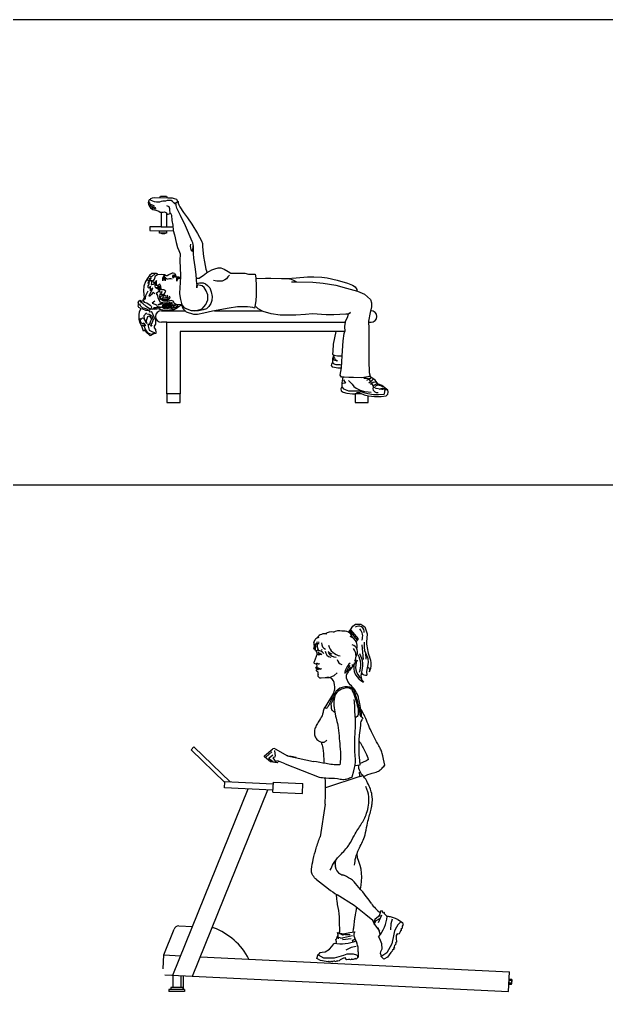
# Model space of a CAD drawing. Header units: millimetres. Extents: x 24547 to 62889, y 34568 to 56011.
# Drawn here: x 48525 to 51495, y 39176 to 44095 of the extents above; entities that cross this region are included whole.
import ezdxf

# ---------------------------------------------------------------- set-up
doc = ezdxf.new("R2010")
doc.units = ezdxf.units.MM
doc.layers.add('www.cad-blocks.net', color=7, linetype='Continuous')

# ---------------------------------------------------------------- blocks, each defined once
blk = doc.blocks.new('Hex Nut ½ in. -side')
for p, q in [((0, -0.32), (0, 0.32)), ((0.03, 0.22), (0.42, 0.22)), ((0.45, 0.32), (0.45, -0.32)), ((0.03, -0.22), (0.42, -0.22))]:
    blk.add_line(p, q)
for points in [[(0.03, 0.43), (0.42, 0.43)], [(0.42, -0.43), (0.03, -0.43)]]:
    blk.add_lwpolyline(points)
for centre, radius, start, end in [((0.21, 0.32), 0.21, 149.0201, 210.9799), ((0.8, 0), 0.796, 164.2217, 195.7782), ((0.24, 0.32), 0.21, 329.0201, 30.9799), ((-0.35, 0), 0.796, 344.2218, 15.7782), ((0.21, -0.32), 0.21, 149.0201, 210.9799), ((0.24, -0.32), 0.21, 329.0201, 30.9799)]:
    blk.add_arc(centre, radius, start, end)
blk = doc.blocks.new('A$C6222789E')
for p, q in [((936.7, 1818.6, -864.1), (947.9, 1830.8, -864.1)), ((942.3, 1824.7, -864.1), (980.8, 1777.9, -864.1)), ((947.9, 1830.8, -864.1), (986.3, 1785.3, -864.1)), ((762.4, 1765.3, -864.1), (768.3, 1782, -864.1)), ((986.3, 1785.3, -864.1), (975.3, 1770.6, -864.1)), ((778.5, 1711.6, -864.1), (772.8, 1723.2, -864.1)), ((788.4, 1766.6, -864.1), (777.4, 1767, -864.1)), ((780.4, 1723.8, -864.1), (777.8, 1726.7, -864.1)), ((778.6, 1709.1, -864.1), (763, 1667.8, -864.1)), ((763, 1667.8, -864.1), (761.6, 1664.4, -864.1)), ((761.6, 1664.4, -864.1), (762.3, 1662.7, -864.1)), ((762.3, 1662.7, -864.1), (764, 1661.7, -864.1)), ((764, 1661.7, -864.1), (766, 1660.3, -864.1)), ((766, 1660.3, -864.1), (776.6, 1656.6, -864.1)), ((774.3, 1660.5, -864.1), (776.3, 1661.8, -864.1)), ((776.3, 1661.8, -864.1), (778.7, 1661.5, -864.1)), ((778.7, 1661.5, -864.1), (781.4, 1660.1, -864.1)), ((781.4, 1660.1, -864.1), (782.4, 1658.4, -864.1)), ((782.4, 1658.4, -864.1), (785.1, 1657.4, -864.1)), ((785.1, 1657.4, -864.1), (787.8, 1657.8, -864.1)), ((787.8, 1657.8, -864.1), (790.6, 1659.5, -864.1)), ((947.9, 1641.6, -864.1), (930, 1615.8, -864.1)), ((941.3, 1622.5, -864.1), (971.4, 1661.8, -864.1)), ((781.9, 1621.2, -864.1), (783, 1621.8, -864.1)), ((790, 1588.1, -864.1), (798.6, 1587.4, -864.1)), ((798.6, 1587.4, -864.1), (818.5, 1588.3, -864.1)), ((818.5, 1588.3, -864.1), (840.8, 1589.8, -864.1)), ((840.8, 1589.8, -864.1), (864, 1598.5, -864.1)), ((864, 1598.5, -864.1), (879.9, 1612, -864.1)), ((862, 1509.4, -864.1), (867.2, 1531.8, -864.1)), ((953.7, 1528.7, -864.1), (939.9, 1534.5, -864.1)), ((818.4, 1437.5, -864.1), (862, 1509.4, -864.1)), ((140.5, 1223.8), (154.4, 1238.2)), ((339.8, 1059.2), (154.4, 1238.2)), ((311.6, 1058.6), (140.5, 1223.8)), ((511.6, 1192.9, -864.1), (554.7, 1227.6, -864.1)), ((541.6, 1162.9, -864.1), (511.6, 1188.2, -864.1)), ((549.6, 1212.2, -864.1), (519.3, 1186.4, -864.1)), ((549.6, 1212.2, -864.1), (519.3, 1186.4, -864.1)), ((535.3, 1182.6, -864.1), (553.9, 1197.5, -864.1)), ((535.3, 1182.6, -864.1), (553.9, 1197.5, -864.1)), ((565.7, 1186.8, -864.1), (554.9, 1182.2, -864.1)), ((554.9, 1182.2, -864.1), (570.4, 1158.4, -864.1)), ((562.2, 1220.5, -864.1), (565.4, 1190.4, -864.1)), ((566.5, 1228.5, -864.1), (628.7, 1192.8, -864.1)), ((628.7, 1192.8, -864.1), (759.9, 1164.4, -864.1)), ((546.9, 1167.1, -864.1), (535.2, 1178, -864.1)), ((576.6, 1157.4, -864.1), (541.6, 1162.9, -864.1)), ((553.1, 1165.2, -864.1), (546.9, 1167.1, -864.1)), ((582.3, 1166.2, -864.1), (572.4, 1166.9, -864.1)), ((583.3, 1164.4, -864.1), (581.4, 1161.2, -864.1)), ((616.8, 1153, -864.1), (582.3, 1166.2, -864.1)), ((616.8, 1153, -864.1), (788.6, 1085.1, -864.1)), ((994.9, 1146, -864.1), (969.5, 1142, -864.1)), ((994, 1088.3, -864.1), (821.4, 1031.3, -864.1)), ((310.3, 1031.6), (311.7, 1061.5)), ((556.4, 1049.5), (311.7, 1061.5)), ((554.5, 1009.6), (556.9, 1059.5)), ((556.9, 1059.5), (706.7, 1052.2)), ((704.3, 1002.2), (706.7, 1052.2)), ((48.5, 83.2), (428.6, 1025.8)), ((148.4, 78.3), (528.5, 1020.9)), ((555, 1019.6), (310.3, 1031.6)), ((554.5, 1009.6), (704.3, 1002.2)), ((818.5, 947.8, -864.1), (793.5, 783.7, -864.1)), ((982.1, 676.5, -864.1), (980.8, 700.7, -864.1)), ((869.3, 644.7, -864.1), (875.3, 668.3, -864.1)), ((874.1, 616.8, -864.1), (875.9, 615.6, -864.1)), ((775, 566.8, -864.1), (835.6, 519.1, -864.1)), ((965.1, 435.8, -864.1), (879.1, 489.3, -864.1)), ((1024.4, 388, -864.1), (965.1, 435.8, -864.1)), ((1100.8, 408, -864.1), (1090.9, 378.2, -864.1)), ((1109, 406.2, -864.1), (1100.8, 408, -864.1)), ((1112.6, 397.2, -864.1), (1109, 406.2, -864.1)), ((1118.9, 399.9, -864.1), (1112.6, 397.2, -864.1)), ((1119.8, 392.6, -864.1), (1118.9, 399.9, -864.1)), ((1060.4, 358.9, -864.1), (1024.4, 388, -864.1)), ((1066, 351.5, -864.1), (1060.4, 358.9, -864.1)), ((1071, 364.6, -864.1), (1063.7, 345.6, -864.1)), ((1063.7, 345.6, -864.1), (1075.5, 331.1, -864.1)), ((1067.3, 341.2, -864.1), (1077.3, 360.1, -864.1)), ((1097.2, 387.2, -864.1), (1071, 364.6, -864.1)), ((1077.3, 360.1, -864.1), (1096.3, 370, -864.1)), ((1089.1, 349.2, -864.1), (1105.4, 389, -864.1)), ((1133.1, 380.2, -864.1), (1119.8, 392.6, -864.1)), ((3.5, 185.6), (54.2, 316.1)), ((78.7, 332.1), (147.5, 328.7)), ((882.1, 299.6, -864.1), (909.2, 285.4, -864.1)), ((885.5, 287.8, -864.1), (882.1, 299.6, -864.1)), ((889.5, 295.8, -864.1), (890, 296.7, -864.1)), ((890, 296.7, -864.1), (919, 288.6, -864.1)), ((900.9, 290.4, -864.1), (944.3, 298.5, -864.1)), ((944.3, 298.5, -864.1), (968.8, 302.2, -864.1)), ((968.8, 302.2, -864.1), (964.3, 292.2, -864.1)), ((1075.5, 331.1, -864.1), (1088.2, 313.1, -864.1)), ((1095.2, 297.9, -864.1), (1087.2, 322.9, -864.1)), ((1088.2, 313.1, -864.1), (1093.6, 305.8, -864.1)), ((1096.7, 286.3, -864.1), (1095.2, 297.9, -864.1)), ((873, 263.1, -864.1), (878.1, 267.8, -864.1)), ((876, 250.9, -864.1), (873, 263.1, -864.1)), ((874.4, 243.8, -864.1), (876, 250.9, -864.1)), ((878.1, 267.8, -864.1), (880.5, 277, -864.1)), ((880.5, 277, -864.1), (885.5, 287.8, -864.1)), ((885.5, 275, -864.1), (885.5, 288.6, -864.1)), ((885.5, 275.8, -864.1), (909, 269.6, -864.1)), ((886.4, 266, -864.1), (885.5, 275, -864.1)), ((896.4, 270.5, -864.1), (957.9, 283.2, -864.1)), ((907.2, 264.2, -864.1), (949.8, 268.7, -864.1)), ((919, 288.6, -864.1), (946.2, 289.5, -864.1)), ((964.3, 292.2, -864.1), (963.4, 281.4, -864.1)), ((963.4, 281.4, -864.1), (967, 273.2, -864.1)), ((967, 273.2, -864.1), (972.4, 260.5, -864.1)), ((972.4, 260.5, -864.1), (979.7, 248.8, -864.1)), ((0, 114.9), (3.5, 185.6)), ((3.5, 185.6), (88.1, 181.4)), ((188, 176.5), (1751.4, 99.9)), ((1746.5, 0), (1751.4, 99.9)), ((7.4, 85.3), (1746.5, 0)), ((48.5, 83.2), (48.5, 20)), ((88.1, 81.3), (88.1, 20)), ((101.8, 10), (101.8, 80.6)), ((28.5, 10), (28.5, 0)), ((108.1, 10), (28.5, 10)), ((98.1, 20), (38.5, 20)), ((38.5, 20), (38.5, 10)), ((98.1, 20), (98.1, 10)), ((108.1, 10), (108.1, 0)), ((108.1, 0), (28.5, 0))]:
    blk.add_line(p, q)
at = {"elevation": -864.1}
for points in [[(947.9, 1830.8), (959.6, 1849.1), (972.6, 1859.2), (998.7, 1858.5), (1020.4, 1845.4), (1032, 1809.3), (1028.4, 1768)], [(1003.8, 1753.6), (1011.7, 1679.8)], [(1016.1, 1768), (1016.1, 1741.3), (1017.5, 1725.3), (1028.4, 1701.5), (1034.2, 1684.8), (1036.3, 1664.6), (1028.4, 1619), (1030.5, 1600.2)], [(1022.9, 1713.4), (1024.8, 1681.9)], [(1185.9, 363.9), (1210.2, 349.4), (1213.8, 336.1), (1209.1, 332.8), (1210.1, 331.4), (1208.9, 327.6), (1208.6, 322.4), (1206, 317.6), (1201.8, 316.6), (1203, 313.5), (1202.9, 309.4), (1200.3, 307.5), (1197.6, 301.6), (1193.8, 292.9), (1187.6, 290.5), (1183.9, 292.8), (1178.8, 283.2), (1177.9, 263.6), (1180.3, 257.4), (1179.7, 249.9), (1175.9, 248.2), (1175.1, 246.6), (1176.9, 244), (1175.2, 236.8), (1172.9, 237.1), (1170.5, 233.5), (1170.4, 232.3), (1168.8, 226.2), (1168.9, 220.4), (1166.2, 221.4), (1164, 218.8), (1166.4, 215.6), (1162.3, 211.6), (1159.3, 211.5), (1157.6, 208.3), (1159.1, 206.3), (1151.7, 197.1), (1134.5, 173.8), (1116.6, 164), (1100.6, 179.4), (1103.2, 181.3), (1098.6, 191.9), (1100.9, 202.6), (1107.2, 216), (1105.1, 241.4), (1099.3, 259.2), (1092.5, 274.2), (1089.5, 277.1)], [(1208.9, 348.5), (1204.7, 351.5), (1198.5, 349), (1186.1, 337.2), (1179.5, 325.5), (1170, 306.7), (1167.1, 289.8), (1156.8, 241.5), (1131.7, 195.7), (1105.7, 179.1)], [(1157.4, 366.7), (1150.4, 341.9), (1149, 312)], [(986.4, 201.8), (985.1, 173.6), (975.1, 164.1), (970, 166.6), (969.3, 165.1), (965.3, 164.4), (960.6, 162.2), (955.1, 162.1), (952.2, 165.4), (950.1, 162.8), (946.5, 161), (943.5, 162.4), (937, 162), (927.6, 161.2), (922.5, 165.5), (922.8, 169.9), (911.9, 169.8), (894.2, 161.3), (889.9, 156.2), (883.1, 153.2), (879.8, 155.8), (878, 155.7), (876.6, 152.8), (869.3, 151), (868.6, 153.1), (864.2, 153.5), (863.1, 153.1), (857, 151.6), (851.9, 148.7), (851.6, 151.6), (848.3, 152.3), (846.5, 148.6), (841, 150.4), (839.6, 152.9), (836, 152.9), (834.9, 150.7), (823.3, 152.8), (794.6, 156.9), (777.5, 168), (783.5, 189.5), (786.4, 188), (793.5, 197.1), (804, 200.1), (818.9, 201), (840.2, 214.9), (853.1, 228.4), (863.1, 241.5), (864.2, 245.5)], [(975.3, 228.2), (950.1, 222.7), (923.2, 209.6)], [(983.7, 174.3), (984.4, 179.4), (979.3, 183.7), (962.9, 189), (949.5, 189.3), (928.5, 188.7), (912.2, 183.2), (864.8, 169.4), (812.6, 169.7), (785.7, 184.8)]]:
    blk.add_lwpolyline(points, dxfattribs=at)
for centre, radius, start, end in [((888.7, 1773, -864.1), 52.1, 72.8778, 124.0682), ((915.3, 1781.5, -864.1), 42.8, 14.8013, 105.3438), ((987.5, 1819.6, -864.1), 29.4, 354.0352, 123.8106), ((956.7, 1798.9, -864.1), 52.3, 335.7927, 44.0803), ((790.9, 1759.3, -864.1), 32.1, 98.1666, 134.8781), ((814.9, 1768.3, -864.1), 41.8, 73.4431, 147.7999), ((849.3, 1765.7, -864.1), 53.7, 76.1035, 124.5039), ((928.4, 1745.4, -864.1), 53.2, 345.5218, 70.8582), ((803.7, 1729.7, -864.1), 44.1, 127.5293, 176.7506), ((776, 1760.1, -864.1), 14.6, 159.245, 216.026), ((804.3, 1738.7, -864.1), 37.5, 135.7436, 190.2491), ((681.7, 1672.7, -864.1), 104.2, 29.0015, 34.6703), ((797.2, 1733.2, -864.1), 29.1, 148.2081, 192.5474), ((778.2, 1681.4, -864.1), 45.2, 41.3844, 90.4492), ((825.9, 1752.1, -864.1), 47.8, 166.3697, 212.8834), ((784.4, 1687.3, -864.1), 36.7, 44.1097, 96.2624), ((856.2, 1779, -864.1), 73.7, 190.8743, 196.2422), ((834.5, 1763.4, -864.1), 34.4, 179.6103, 245.6338), ((856.2, 1779, -864.1), 73.7, 221.2822, 224.4448), ((852.1, 1723.6, -864.1), 32.9, 181.4803, 260.7515), ((904.4, 1768.1, -864.1), 69.8, 192.3191, 262.5423), ((944.1, 1718.4, -864.1), 38.6, 323.4188, 71.8537), ((914.5, 1698.8, -864.1), 60.7, 334.1424, 36.76), ((1247.4, 1771.9, -864.1), 219.1, 181.0213, 200.9722), ((775.7, 1710.2, -864.1), 3.12, 339.3016, 25.7861), ((807, 1643.3, -864.1), 63.1, 97.8917, 112.7558), ((793.3, 1722.6, -864.1), 11.2, 205.6487, 260.2739), ((814.7, 1751, -864.1), 45.8, 226.5522, 253.7159), ((791.4, 1707, -864.1), 5.68, 115.884, 213.4774), ((809.2, 1723.8, -864.1), 20.8, 220.0351, 244.6169), ((882, 1748.6, -864.1), 58.1, 213.7917, 261.9229), ((860.5, 1741.9, -864.1), 33.3, 218.5245, 256.8479), ((910.5, 1684.1, -864.1), 30.7, 188.9892, 254.8116), ((952.4, 1674.2, -864.1), 21.9, 275.1904, 16.2039), ((1045.8, 1642.3, -864.1), 82.8, 152.3923, 158.5899), ((1045.8, 1642.3, -864.1), 72.8, 152.3923, 231.7926), ((893.7, 1651.2, -864.1), 105.6, 340.0478, 29.4209), ((893.7, 1651.2, -864.1), 115.6, 340.0478, 29.4209), ((962.8, 1655.1, -864.1), 88.8, 335.488, 25.6138), ((775, 1636.1, -864.1), 5.01, 47.6659, 162.0315), ((775.5, 1646.7, -864.1), 10.4, 239.7842, 280.058), ((775.5, 1625.1, -864.1), 2.52, 112.5194, 253.8599), ((810, 1513.2, -864.1), 119.6, 97.6835, 107.2363), ((768.6, 1650, -864.1), 10.1, 317.3755, 28.0665), ((782.2, 1621.7, -864.1), 15.5, 81.0445, 108.3859), ((804.6, 1684.9, -864.1), 52.1, 239.7861, 261.0028), ((768.8, 1631.7, -864.1), 10.9, 345.4909, 23.3063), ((793.5, 1640.1, -864.1), 8.39, 273.5128, 319.6865), ((797.2, 1636.5, -864.1), 3.19, 255.5765, 325.8769), ((1000.6, 1599.7, -864.1), 83.5, 131.9077, 173.0669), ((1057.7, 1561.5, -864.1), 143.8, 142.1093, 160.1271), ((1045.8, 1642.3, -864.1), 82.8, 165.5312, 246.8086), ((1026.8, 1624.7, -864.1), 17.9, 338.9645, 72.0616), ((779.2, 1626.2, -864.1), 5.63, 218.4869, 298.1537), ((773.5, 1610.9, -864.1), 10.5, 333.1808, 65.9685), ((794.9, 1600.1, -864.1), 13.2, 154.455, 242.0498), ((790.2, 1591.2, -864.1), 3.12, 242.0498, 264.9169), ((832.7, 1559, -864.1), 30.9, 26.4312, 101.1522), ((960.6, 1593.1, -864.1), 35.2, 130.832, 209.7331), ((963.1, 1583.4, -864.1), 33.9, 193.1286, 227.1294), ((1038.4, 1596.3, -864.1), 39.2, 156.7398, 230.0586), ((1029.3, 1637.3, -864.1), 37.1, 223.4309, 271.9797), ((793.6, 1540.5, -864.1), 74.1, 353.2406, 25.7568), ((923, 1477.8, -864.1), 63.7, 93.7863, 141.1595), ((929.3, 1500.6, -864.1), 42, 35.6082, 104.456), ((930.2, 1511.5, -864.1), 25, 67.2656, 98.8268), ((803, 1409.8, -864.1), 202.2, 27.6495, 47.3609), ((1691.1, 1238.4, -864.1), 702.4, 171.157, 187.562), ((561.3, 1219.3, -864.1), 10.5, 60.1753, 128.8725), ((513.6, 1190.5, -864.1), 3.03, 128.8725, 229.8416), ((521.2, 1184, -864.1), 3.03, 130.3691, 229.8416), ((537.2, 1180.2, -864.1), 3.03, 128.8484, 227.0928), ((553.1, 1162.4, -864.1), 2.8, 321.0298, 89.04), ((577.2, 1161.8, -864.1), 3.03, 261.0713, 329.4856), ((1071.3, 1151.4, -864.1), 85.7, 184.5594, 225.2512), ((1639.8, 1209.4, -864.1), 657, 188.6953, 190.6254), ((964.1, 1192.2, -864.1), 108.1, 286.0439, 294.069), ((-125.7, 1022.8, -864.1), 947.2, 355.4609, 3.519), ((923.9, 639.9, -864.1), 54.7, 174.903, 225.7747), ((763.4, 576, -864.1), 240.7, 346.1162, 24.6715), ((934.7, 671.6, -864.1), 86.2, 235.362, 253.8389), ((864.7, 453.9, -864.1), 142.5, 35.8031, 73.1809), ((1511, 1458.2, -864.1), 1156.8, 234.278, 236.89), ((365.6, -22, -864.1), 831, 34.2156, 42.2983), ((1201.3, 546.3, -864.1), 179.6, 214.2156, 234.8784), ((942.3, 398.3, -864.1), 190.6, 320.5257, 354.6215), ((1141.6, 292, -864.1), 84.5, 58.3862, 70.1779), ((77.5, 307.1), 25, 87.1934, 158.7585), ((245.5, 298.8), 25, 69.7661, 87.1934), ((140.2, 13), 329.6, 27.3617, 69.7661), ((901.1, 432.5, -864.1), 190.6, 258.8326, 292.9284), ((902, 206.7, -864.1), 84.5, 356.6931, 8.4848)]:
    blk.add_arc(centre, radius, start, end)
for points, knots in [([(926.4, 1536.2, -864.1), (918.1, 1534.9, -864.1), (896.9, 1530.7, -864.1), (867.6, 1507.5, -864.1), (859.6, 1451.5, -864.1), (870.3, 1399.4, -864.1), (884.9, 1342.4, -864.1), (889.3, 1294.4, -864.1), (893.9, 1239.6, -864.1), (897.6, 1190.9, -864.1), (895.4, 1159.5, -864.1), (893.1, 1147.9, -864.1)], [0.0071309, 0.0071309, 0.0071309, 0.0071309, 0.0322482, 0.0718184, 0.1089952, 0.1943964, 0.2311752, 0.2853077, 0.3383599, 0.3963209, 0.4318332, 0.4318332, 0.4318332, 0.4318332]), ([(953.7, 1528.7, -864.1), (959.4, 1515.8, -864.1), (971, 1489.3, -864.1), (981.3, 1448.5, -864.1), (988, 1417.6, -864.1), (985.6, 1395.7, -864.1), (977.8, 1389.5, -864.1), (973.4, 1386.3, -864.1), (972.1, 1385.4, -864.1)], [0, 0, 0, 0, 1.689369, 3.469461, 5.034127, 5.507846, 5.9707, 6.159999, 6.159999, 6.159999, 6.159999]), ([(963.5, 1525.1, -864.1), (970, 1506.6, -864.1), (975.5, 1487.8, -864.1), (984.7, 1462.9, -864.1), (988.7, 1436.6, -864.1), (994.3, 1417, -864.1), (993.2, 1397.2, -864.1), (1002.3, 1389.2, -864.1), (1011.4, 1384.2, -864.1), (997.6, 1368.4, -864.1), (997.4, 1355.5, -864.1), (997.1, 1346.4, -864.1)], [0, 0, 0, 0, 0.022679, 0.058749, 0.0791706, 0.1021408, 0.1208443, 0.1336015, 0.1372103, 0.1490243, 0.1774497, 0.1774497, 0.1774497, 0.1774497]), ([(867.1, 1412.1, -864.1), (862.4, 1415.3, -864.1), (851.6, 1422.7, -864.1), (850.3, 1441.7, -864.1), (849.5, 1457.5, -864.1), (853.5, 1464.6, -864.1), (867, 1493.2, -864.1)], [0, 0, 0, 0, 0.642633, 1.47689, 2.113447, 2.46611, 2.46611, 2.46611, 2.46611]), ([(955.9, 1086, -864.1), (968.6, 1139.2, -864.1), (971.3, 1146.6, -864.1), (973, 1163.2, -864.1), (969.5, 1209.5, -864.1), (966.5, 1276.1, -864.1), (974.7, 1347.2, -864.1), (969.4, 1407.3, -864.1), (968.9, 1446.2, -864.1), (966.6, 1471.8, -864.1), (966.1, 1477.7, -864.1)], [0.4491289, 0.4491289, 0.4491289, 0.4491289, 0.4504757, 0.4729327, 0.4979201, 0.5903334, 0.6721375, 0.7116803, 0.7710105, 0.7886946, 0.7886946, 0.7886946, 0.7886946]), ([(1120.9, 1145.3, -864.1), (1109, 1198.7, -864.1), (1108.2, 1206.6, -864.1), (1102.4, 1222.2, -864.1), (1079, 1262.4, -864.1), (1047.3, 1321, -864.1), (1024.3, 1386.3, -864.1), (1005.1, 1419.2, -864.1), (999.7, 1428.7, -864.1)], [0.4491289, 0.4491289, 0.4491289, 0.4491289, 0.4504757, 0.4729327, 0.4979201, 0.5903334, 0.6721375, 0.7046519, 0.7046519, 0.7046519, 0.7046519]), ([(799.1, 1261.9, -864.1), (801.8, 1251.8, -864.1), (809.4, 1224.1, -864.1), (811.5, 1187.4, -864.1), (812.2, 1161.3, -864.1), (812.4, 1153.5, -864.1)], [0, 0, 0, 0, 0.0311866, 0.0859954, 0.1095203, 0.1095203, 0.1095203, 0.1095203]), ([(989.5, 1270.4, -864.1), (992, 1266.2, -864.1), (1004.3, 1245.4, -864.1), (1022.5, 1214.2, -864.1), (1034.2, 1185, -864.1), (1037.3, 1173.6, -864.1)], [0.3236218, 0.3236218, 0.3236218, 0.3236218, 0.3383599, 0.3963209, 0.4318332, 0.4318332, 0.4318332, 0.4318332]), ([(671.8, 1183.5, -864.1), (665.6, 1185.5, -864.1), (652.3, 1189.3, -864.1), (636.3, 1188.8, -864.1), (629.4, 1192.4, -864.1), (628.7, 1192.8, -864.1)], [0.65660736, 0.65660736, 0.65660736, 0.65660736, 0.67618522, 0.69813533, 0.70093317, 0.70093317, 0.70093317, 0.70093317]), ([(893.1, 1147.9, -864.1), (891.9, 1147.8, -864.1), (868.7, 1145.5, -864.1), (823.6, 1152.7, -864.1), (781, 1160.8, -864.1), (759.9, 1164.4, -864.1)], [0.4318332, 0.4318332, 0.4318332, 0.4318332, 0.4354939, 0.5020347, 0.5663181, 0.5663181, 0.5663181, 0.5663181]), ([(1037.3, 1173.6, -864.1), (1036.2, 1173, -864.1), (1022.7, 1164.7, -864.1), (1007.9, 1158.8, -864.1), (993.9, 1154.2, -864.1)], [0.43183323, 0.43183323, 0.43183323, 0.43183323, 0.4354939, 0.47947323, 0.47947323, 0.47947323, 0.47947323]), ([(1013.9, 1087.3, -864.1), (1028.2, 1094.1, -864.1), (1050.2, 1105.9, -864.1), (1083, 1110.5, -864.1), (1103.2, 1126, -864.1), (1114.3, 1138.2, -864.1), (1120.4, 1144.8, -864.1), (1120.9, 1145.3, -864.1)], [0.3760436, 0.3760436, 0.3760436, 0.3760436, 0.4233414, 0.4504757, 0.4729327, 0.4979201, 0.5000312, 0.5000312, 0.5000312, 0.5000312]), ([(788.6, 1085.1, -864.1), (799.6, 1082.8, -864.1), (830.6, 1078.7, -864.1), (871.1, 1082.7, -864.1), (906.6, 1071.2, -864.1), (931.6, 1076.3, -864.1), (946.9, 1082.4, -864.1), (955.3, 1085.7, -864.1), (955.9, 1086, -864.1)], [0.3301501, 0.3301501, 0.3301501, 0.3301501, 0.3637547, 0.4233414, 0.4504757, 0.4729327, 0.4979201, 0.5000312, 0.5000312, 0.5000312, 0.5000312]), ([(1051.5, 923.5, -864.1), (1056.6, 944.4, -864.1), (1061.4, 990.6, -864.1), (1043.1, 1037.5, -864.1), (1024.6, 1075.3, -864.1), (1013.5, 1087.8, -864.1), (1011, 1090.5, -864.1)], [20.465412, 20.465412, 20.465412, 20.465412, 26.654686, 33.201011, 37.068084, 38.197303, 38.197303, 38.197303, 38.197303]), ([(941.1, 744.5, -864.1), (949.1, 756.4, -864.1), (973, 804.7, -864.1), (1000, 843.4, -864.1), (1033.6, 902.3, -864.1), (1046, 979.6, -864.1), (1032.1, 1019.5, -864.1), (1024.5, 1036.9, -864.1)], [0, 0, 0, 0, 4.301208, 11.768756, 18.497049, 26.654686, 32.35618, 32.35618, 32.35618, 32.35618]), ([(1020.9, 793, -864.1), (1025, 806.8, -864.1), (1033.5, 860, -864.1), (1047.8, 905, -864.1), (1057.6, 949.8, -864.1), (1058, 975.5, -864.1), (1057.9, 978.6, -864.1)], [0, 0, 0, 0, 4.301208, 11.768756, 18.497049, 19.404803, 19.404803, 19.404803, 19.404803]), ([(967.8, 639.6, -864.1), (969.1, 652.4, -864.1), (972.1, 680.3, -864.1), (991.3, 727.6, -864.1), (1012.6, 764.1, -864.1), (1019.8, 789.5, -864.1), (1020.8, 793.1, -864.1)], [0, 0, 0, 0, 3.827157, 8.375341, 15.218396, 16.342487, 16.342487, 16.342487, 16.342487]), ([(775, 566.8, -864.1), (771.7, 569.6, -864.1), (761.7, 579.3, -864.1), (749.3, 596.3, -864.1), (750.3, 629.8, -864.1), (759.2, 671.1, -864.1), (773, 726.4, -864.1), (785.9, 764.4, -864.1), (793.5, 783.7, -864.1)], [56.44745, 56.44745, 56.44745, 56.44745, 57.739708, 60.521023, 62.449397, 67.50723, 73.279224, 79.509846, 79.509846, 79.509846, 79.509846]), ([(844.7, 613.8, -864.1), (849.8, 625.6, -864.1), (860.9, 651.4, -864.1), (893.3, 690.9, -864.1), (924.5, 719.4, -864.1), (939, 741.4, -864.1), (940.9, 744.6, -864.1)], [0, 0, 0, 0, 3.827157, 8.375341, 15.218396, 16.342487, 16.342487, 16.342487, 16.342487]), ([(891.7, 296.3, -864.1), (892.1, 299.5, -864.1), (893.4, 311.5, -864.1), (891.4, 339, -864.1), (893.5, 384, -864.1), (884.4, 427.9, -864.1), (879, 456.6, -864.1), (876.9, 490.7, -864.1)], [13.507937, 13.507937, 13.507937, 13.507937, 14.490863, 17.135235, 21.722249, 27.975162, 30.481264, 30.481264, 30.481264, 30.481264]), ([(960, 300.9, -864.1), (961.2, 308, -864.1), (967.5, 335.7, -864.1), (968.8, 369.9, -864.1), (973.3, 396.1, -864.1), (978.4, 425.1, -864.1)], [0.0431967, 0.0431967, 0.0431967, 0.0431967, 0.0650182, 0.1292382, 0.1447392, 0.1447392, 0.1447392, 0.1447392]), ([(1170.2, 371.4, -864.1), (1163.8, 374.9, -864.1), (1149.3, 377.7, -864.1), (1135.3, 379.9, -864.1), (1128.5, 381, -864.1)], [19.301152, 19.301152, 19.301152, 19.301152, 24.375309, 29.174976, 29.174976, 29.174976, 29.174976]), ([(958.5, 252.8, -864.1), (958.7, 255.1, -864.1), (957.8, 257, -864.1), (957.5, 261.5, -864.1), (963.1, 260.7, -864.1), (965.4, 263.6, -864.1), (969.8, 265.5, -864.1), (970, 261.8, -864.1), (972.2, 259.4, -864.1), (973.7, 260.2, -864.1), (974.1, 260.5, -864.1)], [0.103386, 0.103386, 0.103386, 0.103386, 0.884638, 1.582882, 2.584451, 3.689006, 4.373869, 4.998319, 5.743465, 6.091627, 6.091627, 6.091627, 6.091627]), ([(985.6, 219.2, -864.1), (985.6, 226.5, -864.1), (981.2, 240.6, -864.1), (976.4, 254, -864.1), (974.1, 260.5, -864.1)], [19.301152, 19.301152, 19.301152, 19.301152, 24.375309, 29.174976, 29.174976, 29.174976, 29.174976])]:
    blk.add_open_spline(points, degree=3, knots=knots)
for points in [[(873.4, 1517.7, -864.1), (844.9, 1464.8, -864.1), (836.2, 1446.8, -864.1), (829.9, 1437.5, -864.1), (824.2, 1432.4, -864.1), (817.3, 1437.8, -864.1), (813.8, 1434.3, -864.1), (810.3, 1423.6, -864.1), (806.3, 1403.8, -864.1), (789.9, 1373.7, -864.1), (776.7, 1351.2, -864.1), (766.8, 1328.5, -864.1), (764.7, 1305.2, -864.1), (771.2, 1284.4, -864.1), (785.1, 1268.7, -864.1), (798.9, 1261.9, -864.1), (814.2, 1262.4, -864.1), (826.9, 1271.4, -864.1)], [(1003.3, 1388.9, -864.1), (1001.7, 1416.3, -864.1), (993.5, 1458.1, -864.1), (988.4, 1485.7, -864.1), (982.1, 1503.6, -864.1)]]:
    blk.add_spline(points, degree=3)
for points in [[(872.8, 634.6, -864.1), (871.5, 643.5, -864.1), (870.6, 652.4, -864.1), (869.9, 661.3, -864.1)], [(972.3, 263.7, -864.1), (971.8, 264, -864.1), (971.2, 264.2, -864.1), (970.7, 264.5, -864.1)]]:
    blk.add_open_spline(points, degree=3)
at = {"xscale": 31.2500000000251, "yscale": 31.25, "zscale": 31.25, "rotation": 177.1934378643421}
blk.add_blockref('Hex Nut ½ in. -side', (1762.9, 49.3), dxfattribs=at)
blk = doc.blocks.new('A$C5195729D')
for p, q in [((146.2, 888.3), (146.2, 955.2)), ((755.1, 627.2), (799.5, 631)), ((799.5, 631), (858, 635.8)), ((858, 635.8), (888.9, 636.4)), ((888.9, 636.4), (930, 634.2)), ((930, 634.2), (957.7, 631.5)), ((957.7, 631.5), (1007.5, 619.6)), ((1007.5, 619.6), (1059.5, 603.4)), ((1059.5, 603.4), (1084.7, 593.6)), ((1084.7, 593.6), (1097.7, 584.9)), ((1097.7, 584.9), (1106.4, 571.9)), ((1106.4, 571.9), (1107.7, 564.9)), ((117.9, 464.8), (237.9, 464.8)), ((387.4, 464.8), (626.7, 464.8)), ((1178.9, 464.8), (1176.4, 464.8)), ((145.2, 406), (117.9, 406)), ((1166.5, 406), (1178.9, 406))]:
    blk.add_line(p, q)
for points in [[(62.8, 1026.1), (64.4, 1032.3), (72.7, 1035.1), (82.7, 1036.8), (151.5, 1035.6), (173.1, 1035.1), (182, 1032.9), (194.7, 1028.4), (198, 1021.8), (198, 1015.1), (196.9, 1012.4), (192.5, 1010.1), (183.7, 1008.1)], [(109.9, 1036.3), (114.3, 1044), (144.8, 1044), (148.1, 1035.7)], [(53.1, 1018), (58.3, 1011.3), (62.2, 1004.1), (71.1, 1000.7), (82.2, 995.7), (82.2, 995.7)], [(53.3, 1004.3), (60.5, 998.5), (71.6, 991.3), (88.8, 987.4)], [(57.7, 993.7), (65, 986.9), (72.7, 984.7), (84.4, 982.4), (91, 980.8)], [(143.7, 997.4), (155.3, 992.4), (159.8, 982.4), (159.8, 972.5), (160.3, 961.9), (163.1, 958.6)], [(198, 1019), (203.6, 1016.8), (203.6, 1009), (205.8, 1000.2), (210.8, 989.6), (230.8, 961.4), (249.6, 935.3), (271.8, 902.1), (301.7, 855.5), (321.7, 817.8), (326.8, 805.2), (326.8, 788.6), (331.2, 739.8), (336.8, 712.1), (343.4, 674.4), (350.6, 658.3), (346.8, 653.9), (329.6, 641.7), (315.7, 632.3), (308.5, 627.8), (301.3, 627.8), (295.9, 627.3)], [(116.8, 962.9), (116.8, 888.3), (59.8, 888.3), (59.8, 869.7), (177.9, 869.6)], [(116.8, 888.3), (176.8, 888.3)], [(265.3, 801.3), (264.1, 791.3), (264.7, 780.3), (269.1, 768.1)], [(276.9, 793), (276.9, 780.8), (273, 762.5)], [(350.6, 658.3), (373.9, 671.1), (388.9, 677.2), (405.5, 681.6), (419.4, 681), (436.6, 674.9), (456, 663.3), (468.8, 654.4), (481.5, 653.9), (519.2, 654.4), (540.8, 653.9), (559.7, 650), (581.3, 650), (593, 650), (596.5, 630.4), (598.1, 588.8), (597.6, 543.4), (595.3, 515.1), (590.9, 486.3), (589.8, 478), (581.5, 480.7), (554.3, 483.5), (502.7, 483.5), (460.6, 478), (414.6, 469.7), (377.4, 463), (333.1, 451.9), (300.9, 445.8), (282, 445.8), (245.4, 458), (228, 473.5), (225.3, 483.5), (221.3, 494.1), (210.8, 494.1), (194.2, 496.3), (183.7, 501.8), (177.6, 512.9), (169.3, 515.7), (158.7, 514), (147.1, 510.7), (130.4, 512.9), (112.1, 522.9), (109.9, 536.2), (112.7, 546.7), (122.1, 548.4), (126.6, 547.3), (133.2, 551.7), (139.9, 562.8), (140.4, 564.4), (131, 570.5), (123.2, 571.1), (119.3, 571.1), (116.6, 577.7), (115.5, 587.7), (110.5, 598.8), (102.7, 592.7), (91.6, 592.2), (92.7, 599.4), (93.3, 612.1), (93.3, 617.1), (86.6, 609.9), (81.1, 606), (75, 613.2), (83.3, 624.9), (88.8, 640.4), (99.4, 649.8), (92.7, 653.7), (83.9, 653.7), (70, 653.7), (58.3, 643.2), (46.7, 626.5), (37.3, 612.7), (30.1, 589.4), (27.8, 565.6), (29, 546.2), (30.6, 531.2), (28.4, 523.4), (25.1, 518.4), (31.2, 508.5), (43.9, 504), (61.1, 493.5), (66.7, 487.4), (67.8, 483.5), (66.7, 478), (63.9, 473.5), (59.5, 473), (57.8, 474.1), (59.5, 468.6), (58.3, 466.3), (55.6, 463.6), (57.8, 458.6), (66.1, 460.2), (71.7, 454.1), (80.4, 433.9), (88.7, 416.8), (88.2, 396.2), (81, 385.7), (81.5, 378.5), (88.2, 369.1), (90.9, 355.2), (89.3, 349.1), (79.3, 346.9), (61, 338.1), (38.8, 358), (36.6, 365.8), (28.3, 361.9), (20, 385.7), (10, 402.3), (5.5, 420.6), (5.5, 443.4), (6.7, 458.3), (13.9, 475), (10.5, 477.2), (3.9, 481.6), (0, 487.1), (1.7, 493.8), (2.2, 492.1), (2.2, 502.1), (1.1, 505.4), (8.3, 517.6), (12.2, 516.5), (18.9, 512.6), (22.7, 514.9), (25.1, 518.4)], [(84.3, 647.6), (74.3, 643.2), (68.8, 636.5), (63.8, 637.1), (64.9, 628.2), (59.9, 626.6), (57.1, 628.2), (64.4, 617.7), (68.2, 618.8), (67.7, 605), (66.6, 596.6), (70.5, 597.7), (78.2, 599.4), (84.3, 605), (85.4, 588.3), (86, 582.2), (96, 582.8), (94.9, 576.1), (104.3, 588.3), (101.5, 574.5), (101.5, 568.9)], [(96.8, 647.5), (119.3, 649.3), (133.1, 647.6), (137.6, 645.4), (139.8, 643.2), (147.5, 643.2), (156.4, 647.6), (166.9, 652.6), (174.7, 656.5), (178.6, 657.1), (184.7, 655.4), (186.2, 652), (186.9, 646.5), (186.9, 639.3), (191.3, 636.5), (196.3, 636.5), (202.4, 637.7), (204.1, 634.9), (204.6, 633.2), (208, 633.8), (210.7, 633.8), (213, 632.7), (213, 629.3), (214.7, 627.7)], [(177.1, 646.1), (175.2, 639.8), (175.2, 636.3), (176.9, 633.5), (179.1, 629.7)], [(186.3, 651.1), (188.3, 648.9), (189.4, 644.9), (190.6, 641.5), (190.6, 639.4), (190.7, 636.9)], [(462.7, 644.5), (454.5, 635.3), (448.2, 626.5), (439.9, 620.7), (425.9, 614.9), (408.9, 613.9), (398.2, 613.9), (382.2, 618.3)], [(85.4, 550.4), (76.5, 558.7), (68.2, 547.1), (57.7, 536.6), (55.5, 542.1), (66.6, 559.8), (74.9, 578.7), (70.4, 575.4), (62.7, 565.4), (63.2, 588.1), (54.4, 578.7), (50.5, 582.6), (50.5, 590.3), (54.4, 595.9), (56, 601.4), (56.6, 605.3), (58.8, 609.2), (51.6, 602), (53.8, 611.4), (62.1, 618), (53.8, 618), (47.1, 621.4), (45.5, 616.4)], [(137.6, 632.1), (139.8, 629.9), (143.6, 627.7), (144.2, 627.7), (143.6, 626), (139.8, 623.2), (138.1, 620.5), (138.1, 616.6), (137.6, 615.5), (135.6, 623.1), (135.6, 626.4), (137, 629.7), (137.6, 632.1), (138.1, 634.1), (138.3, 631.3)], [(148.7, 622.3), (152.6, 625.9), (159.4, 627.2), (165.7, 628.1), (172, 626.1)], [(204.6, 633.2), (200.2, 628.2), (197.4, 623.2), (196.9, 614.9), (196.9, 622.7), (196.9, 629.3), (198, 633.2), (200.2, 634.9)], [(200.2, 622.7), (205.2, 627.7), (208, 629.9), (213, 629.9)], [(297.6, 602.8), (310.9, 605.7), (329.3, 605.2), (342, 599.9), (352.1, 592.1), (362.8, 580), (370.6, 559.6), (374.9, 535.9), (373, 517), (367.6, 501.3), (358.9, 486.3), (346.8, 474.2), (329.3, 468.4), (305.1, 463.5), (284.2, 463), (265.3, 465), (232.9, 479.7)], [(596.6, 627.8), (645.5, 629.6), (671.8, 629.6), (726.3, 627.2), (756.2, 627.2), (774, 624.7), (789.3, 618), (800.9, 610.7)], [(775.8, 610), (800.9, 610.7), (884.3, 608.8), (936.9, 604.5), (1001.2, 594.7), (1054.4, 578.8), (1110.7, 564.1), (1145.5, 548.2), (1160.8, 534.8), (1175.5, 521.3), (1181, 504.2), (1181, 484), (1174.3, 455.9), (1166.4, 411.5), (1167.6, 373), (1167.6, 264.8), (1167.7, 211.2), (1170.1, 152.5), (1175, 134.2), (1162.8, 130.5), (1132.2, 125), (1090.6, 126.9), (1066.7, 127.5), (1042.3, 128.1), (1028.8, 128.1), (1023.3, 138.5), (1030, 176.4), (1033.1, 236.3), (1037.4, 312.1), (1042.2, 349.8), (1046.4, 359.5)], [(48.8, 563.2), (37.2, 540.4), (35.5, 527.1), (31.1, 519.9)], [(108.1, 588.7), (107, 565.9), (98.7, 556.5), (92.1, 551.5), (98.2, 542.1), (100.9, 529.9), (106.5, 518.8), (110.9, 510), (124.8, 505.5), (102.6, 495), (118.1, 498.9), (125.3, 498.3), (130.9, 496.7), (143.1, 496.1), (147, 496.1), (122, 490), (150.8, 491.1), (156.9, 493.9), (170.8, 493.9), (182.4, 493.9), (188.5, 493.9)], [(109.8, 577.8), (109.3, 560.1), (118.1, 559), (120.4, 561.2), (117, 552.3), (110.9, 549), (109.8, 546.2)], [(157.5, 540.7), (160.8, 530.1), (158.1, 522.4), (147, 516.8), (130.9, 516.8), (120.4, 520.7), (114.3, 527.4), (114.3, 537.3), (123.1, 543.4), (136.4, 542.9)], [(135.9, 543.4), (140.9, 537.9), (145.3, 540.1), (150.3, 542.9)], [(7.2, 501.6), (11.6, 491.6), (20.5, 481.1), (32.7, 477.7), (42.7, 474.4), (51.6, 468.3), (54.3, 466.6)], [(57.8, 474.1), (41.6, 485.5), (24.4, 501), (14.4, 507.7), (12.2, 514.3)], [(63.9, 473.5), (74.3, 472.8), (85.4, 476.1), (100.9, 482.2), (118.1, 485), (134.8, 486.1), (148.6, 487.2), (161.4, 490.6), (170.8, 492.8), (183.6, 490.6), (189.7, 492.8), (201.7, 495.3)], [(84.4, 513.1), (72.1, 502.8), (94, 494.6), (95.4, 487.8), (125.4, 481), (126.8, 477.6), (148.6, 480.3), (157.5, 481.7), (171.1, 485.1), (173.2, 493.3), (173.2, 506.2), (165, 499.4), (151.3, 491.9), (159.5, 510.3), (162.3, 508.3), (154.1, 500.1), (141.1, 497.4), (136.3, 501.5), (137.7, 503.5), (119.3, 500.8), (129.5, 504.9), (145.9, 505.6), (167.1, 493.3), (182.1, 493.3), (179.3, 483.7), (188.9, 483), (199.8, 489.2), (201.2, 487.1), (201.2, 483), (181.4, 481.7), (169.8, 483.7), (156.1, 483.7), (151.3, 475.5), (146.6, 474.8), (139.7, 483), (114.5, 481.7), (112.4, 478.3), (98.1, 481.7)], [(202, 495.2), (195.7, 484.4), (188.2, 479.6), (182.8, 476.9), (175.2, 476.2), (168.4, 476.2), (155.4, 476.9), (145.2, 481), (135.6, 474.8), (124, 481.7), (113.8, 482.4), (105.6, 481), (83.1, 479.6), (74.2, 474.8)], [(77.6, 474.2), (85.8, 472.8), (105.6, 475.5), (110.4, 472.1), (126.1, 468.7), (145.9, 468), (170.5, 470.1), (182.1, 471.4), (196.4, 477.6), (200.5, 481), (208, 487.1), (213.5, 490.5), (217.6, 491.9), (217.6, 491.9)], [(120.4, 531.2), (123.1, 524), (129.2, 523.5), (137, 522.9), (149.2, 524), (152.5, 525.1), (154.2, 532.3)], [(132, 539.6), (124.8, 534.6), (125.4, 531.8), (129.2, 529.6), (139.2, 531.2), (145.3, 530.7), (148.6, 530.7), (150.9, 531.8), (151.4, 534.6), (147, 535.1)], [(42.1, 453.9), (29.4, 439.5), (30.5, 422.3), (41.6, 403.5), (44.4, 399.6), (42.7, 415.1), (49.9, 436.2), (57.7, 439.5), (67.7, 421.7), (62.7, 412.3), (57.1, 391.8), (49.4, 398.5), (51, 386.8), (56.6, 366.9), (73.8, 358.6), (83.7, 354.1), (77.6, 349.1), (67.7, 344.7), (50.5, 351.9), (42.1, 363), (36.6, 373.5), (32.7, 384.1), (23.3, 389.6), (26.1, 394), (39.4, 390.2), (29.9, 401.2), (18.9, 398.5), (17.2, 401.2), (13.3, 411.8), (11.1, 424.5), (15, 420.1), (23.3, 429), (28.3, 427.3), (34.1, 416.1)], [(55.6, 463.6), (39.4, 466.6), (25, 472.7), (13.9, 475)], [(43.8, 448.3), (55.5, 447.8), (69.9, 438.9), (76.5, 420.1), (71.5, 404.6), (65.4, 395.7), (69.9, 385.7), (61.6, 387.4)], [(1048, 406), (1055.1, 421.3), (1060.6, 434.2), (1065.5, 449.5), (1074.1, 456.2), (1064.3, 447), (1052, 447), (990.9, 444), (951.1, 444), (883.2, 448.2), (847.1, 445.2), (798.8, 442.1), (762.7, 442.1), (719.5, 441.5), (673, 449.5), (633.9, 461.1), (607.6, 474.5), (599.6, 481.9), (590.9, 485.9)], [(145.2, 44.9), (145.2, 406), (1048, 406), (1044.8, 385.2), (1046.4, 359.5), (212.5, 359.5), (212.5, 44.9)], [(1001.3, 359.5), (987.5, 295.2), (985.8, 260.7), (983.2, 244.4), (991, 239.2), (1009, 236.6), (1024.5, 235.8), (1033, 235.7)], [(984.1, 204), (978.9, 193.6), (977.2, 186.7), (981.5, 180.7), (994.4, 179), (1010.8, 175.5), (1023.7, 176.4), (1029.8, 175.1)], [(995.5, 238.6), (987.5, 230.6), (983.2, 222), (983.2, 205.7), (987.5, 197.9), (1000.4, 191.9), (1013.4, 191.9), (1022.8, 191.9), (1030.8, 191)], [(1036.7, 128.1), (1032.4, 109.1), (1030.6, 99.6), (1030.6, 78.9), (1040.1, 68.6), (1064.2, 60), (1096.1, 60), (1121.1, 60), (1140.9, 50.5), (1162.4, 45.4), (1190.8, 40.2), (1216.7, 40.2), (1244.5, 43.1)], [(1039.3, 115.1), (1049.6, 97.9), (1036.7, 96.2)], [(1064.2, 111.7), (1084, 93.6), (1091.8, 81.5), (1103, 72.9), (1124.5, 62.6), (1145.2, 56.6), (1165, 54.8), (1178.8, 53.1)], [(1142.6, 122.8), (1158.1, 122.8), (1166.7, 122), (1177.9, 103.9), (1184.8, 91.9), (1189.1, 82.4), (1189.1, 77.2), (1188.2, 68.6), (1190, 63.5), (1197.7, 54.8), (1204.6, 51.4), (1214.9, 51.4)], [(1158.1, 112.5), (1171, 120.3), (1177, 125.4)], [(1263.2, 65.2), (1256.3, 67.8), (1239.1, 66.9), (1233.9, 66.9), (1219.2, 67.8), (1230.4, 71.2), (1246.8, 72.1), (1256.3, 67.8), (1233, 85.8), (1212.4, 95.3), (1199.4, 112.5), (1187.4, 122), (1173.6, 130.6), (1168.1, 132.2)], [(1168.4, 100.5), (1183.9, 112.5), (1190, 118.5)], [(1175.3, 93.6), (1190, 103), (1202.9, 105.6)], [(1030.6, 78.9), (1025.5, 69.5), (1027.2, 60), (1037.5, 53.1), (1056.5, 48), (1084.9, 44.5), (1099.5, 44.5), (1108.2, 51.4), (1121.1, 51.4), (1128.8, 45.4), (1143.5, 38.5), (1166.7, 33.3), (1196, 30.7), (1230.4, 30.7), (1255.4, 34.2), (1264, 42.8), (1265.8, 53.1), (1263.2, 65.2), (1251.1, 62.6), (1246.8, 60.9), (1246.8, 57.4), (1244.5, 43.1)], [(1187.4, 85), (1206.3, 95.3), (1209.8, 95.3)], [(1191.7, 79.8), (1202.9, 72.1), (1215.8, 71.2)], [(1199.4, 82.4), (1212.4, 89.3), (1226.1, 86.7), (1239.1, 78.9)], [(1129.9, 44.9), (1097.8, 44.9), (1097.8, 0), (1165.1, 0), (1165.1, 33.7)]]:
    blk.add_lwpolyline(points)
for points in [[(62.8, 1026.1), (56.1, 1026.1), (53.3, 1018.9), (51.7, 1012.2), (53.3, 1003.9), (58.3, 992.3), (63.9, 984.5), (75.5, 977.3), (83.3, 975.6), (95.5, 971.8), (104.9, 967.9), (112.1, 962.9), (121.5, 962.9), (127.6, 964), (134.3, 964.6), (143.2, 960.7), (146.5, 954.6), (148.2, 951.8), (153.1, 952.9), (158.1, 954.6), (164.8, 957.4), (169.2, 948.5), (170.9, 921.3), (176.4, 897.5), (177.5, 870.9), (184.2, 848.7), (193.1, 810.5), (199.2, 783.9), (206.4, 770), (212.5, 752.3), (211.9, 717.9), (215.7, 642.1), (213, 604.4), (210.8, 583.4), (210.2, 549.6), (215.7, 520.7), (221.3, 494.1), (232.9, 479.7), (268.4, 465.9), (297.8, 466.4), (325, 474.7), (342.7, 495.8), (353.3, 520.2), (352.7, 545.7), (345.5, 565.6), (335, 582.8), (323.9, 590.6), (308.3, 594.5), (300, 595), (297.8, 580.6), (297.3, 591.7), (300, 595), (297.8, 599.5), (294.5, 647.7), (289.5, 685.9), (281.7, 730.8), (280.6, 754.1), (280.6, 775.7), (281.2, 790.7), (277.3, 807.9), (273.4, 815.1), (239.6, 893.8), (215.2, 946.4), (196.4, 984.1), (192.5, 997.4), (192.5, 1005.2), (187, 1005.2), (182, 1009.6), (174.2, 1017.4), (168.1, 1021.8), (158.7, 1022.9), (148.1, 1022.3), (138.7, 1018.5), (126, 1018.5), (117.6, 1016.8), (108.2, 1014), (92.7, 1014), (83.8, 1015.1), (75.5, 1018.5), (66.6, 1021.8)], [(108.3, 869.6), (144, 869.6), (144, 857.2), (108.3, 857.2)], [(120.2, 857.2), (135.4, 857.2), (135.4, 853.9), (120.2, 853.9)], [(131.5, 644.9), (131.5, 636.5), (129.2, 629.9), (128.1, 626), (125.4, 618.8), (124.8, 615.5), (124.8, 621.6), (124.8, 631), (128.1, 637.1)], [(181.5, 643.1), (181, 638.7), (181, 633.8), (181.8, 633.2), (183.4, 636), (183.4, 640.3), (182.6, 643.4), (182.1, 645.5)], [(994.4, 225.5), (995.3, 219.4), (1008.2, 211.7), (1009, 209.1), (991.8, 214.3), (989.2, 216.8), (988.4, 225.5), (991, 228.9)], [(145.2, 0), (212.5, 0), (212.5, 44.9), (145.2, 44.9)]]:
    blk.add_lwpolyline(points, close=True)
for centre, start, end in [((117.9, 435.4), 90, 270), ((1178.9, 435.4), 270, 90)]:
    blk.add_arc(centre, 29.4, start, end)
blk = doc.blocks.new('FORMAT')
at = {"layer": 'www.cad-blocks.net', "color": 155, "true_color": 0x546d8e}
for p, q in [((28248.9, 44094.9), (62888.5, 44094.9)), ((28248.9, 41740), (62888.5, 41740))]:
    blk.add_line(p, q, dxfattribs=at)

msp = doc.modelspace()

# ---------------------------------------------------------------- block references
for name, p in [('FORMAT', (0, 0)), ('A$C5195729D', (49124.7, 42156.5)), ('A$C6222789E', (49252.5, 39176.4))]:
    msp.add_blockref(name, p)

doc.saveas('drawing.dxf')
